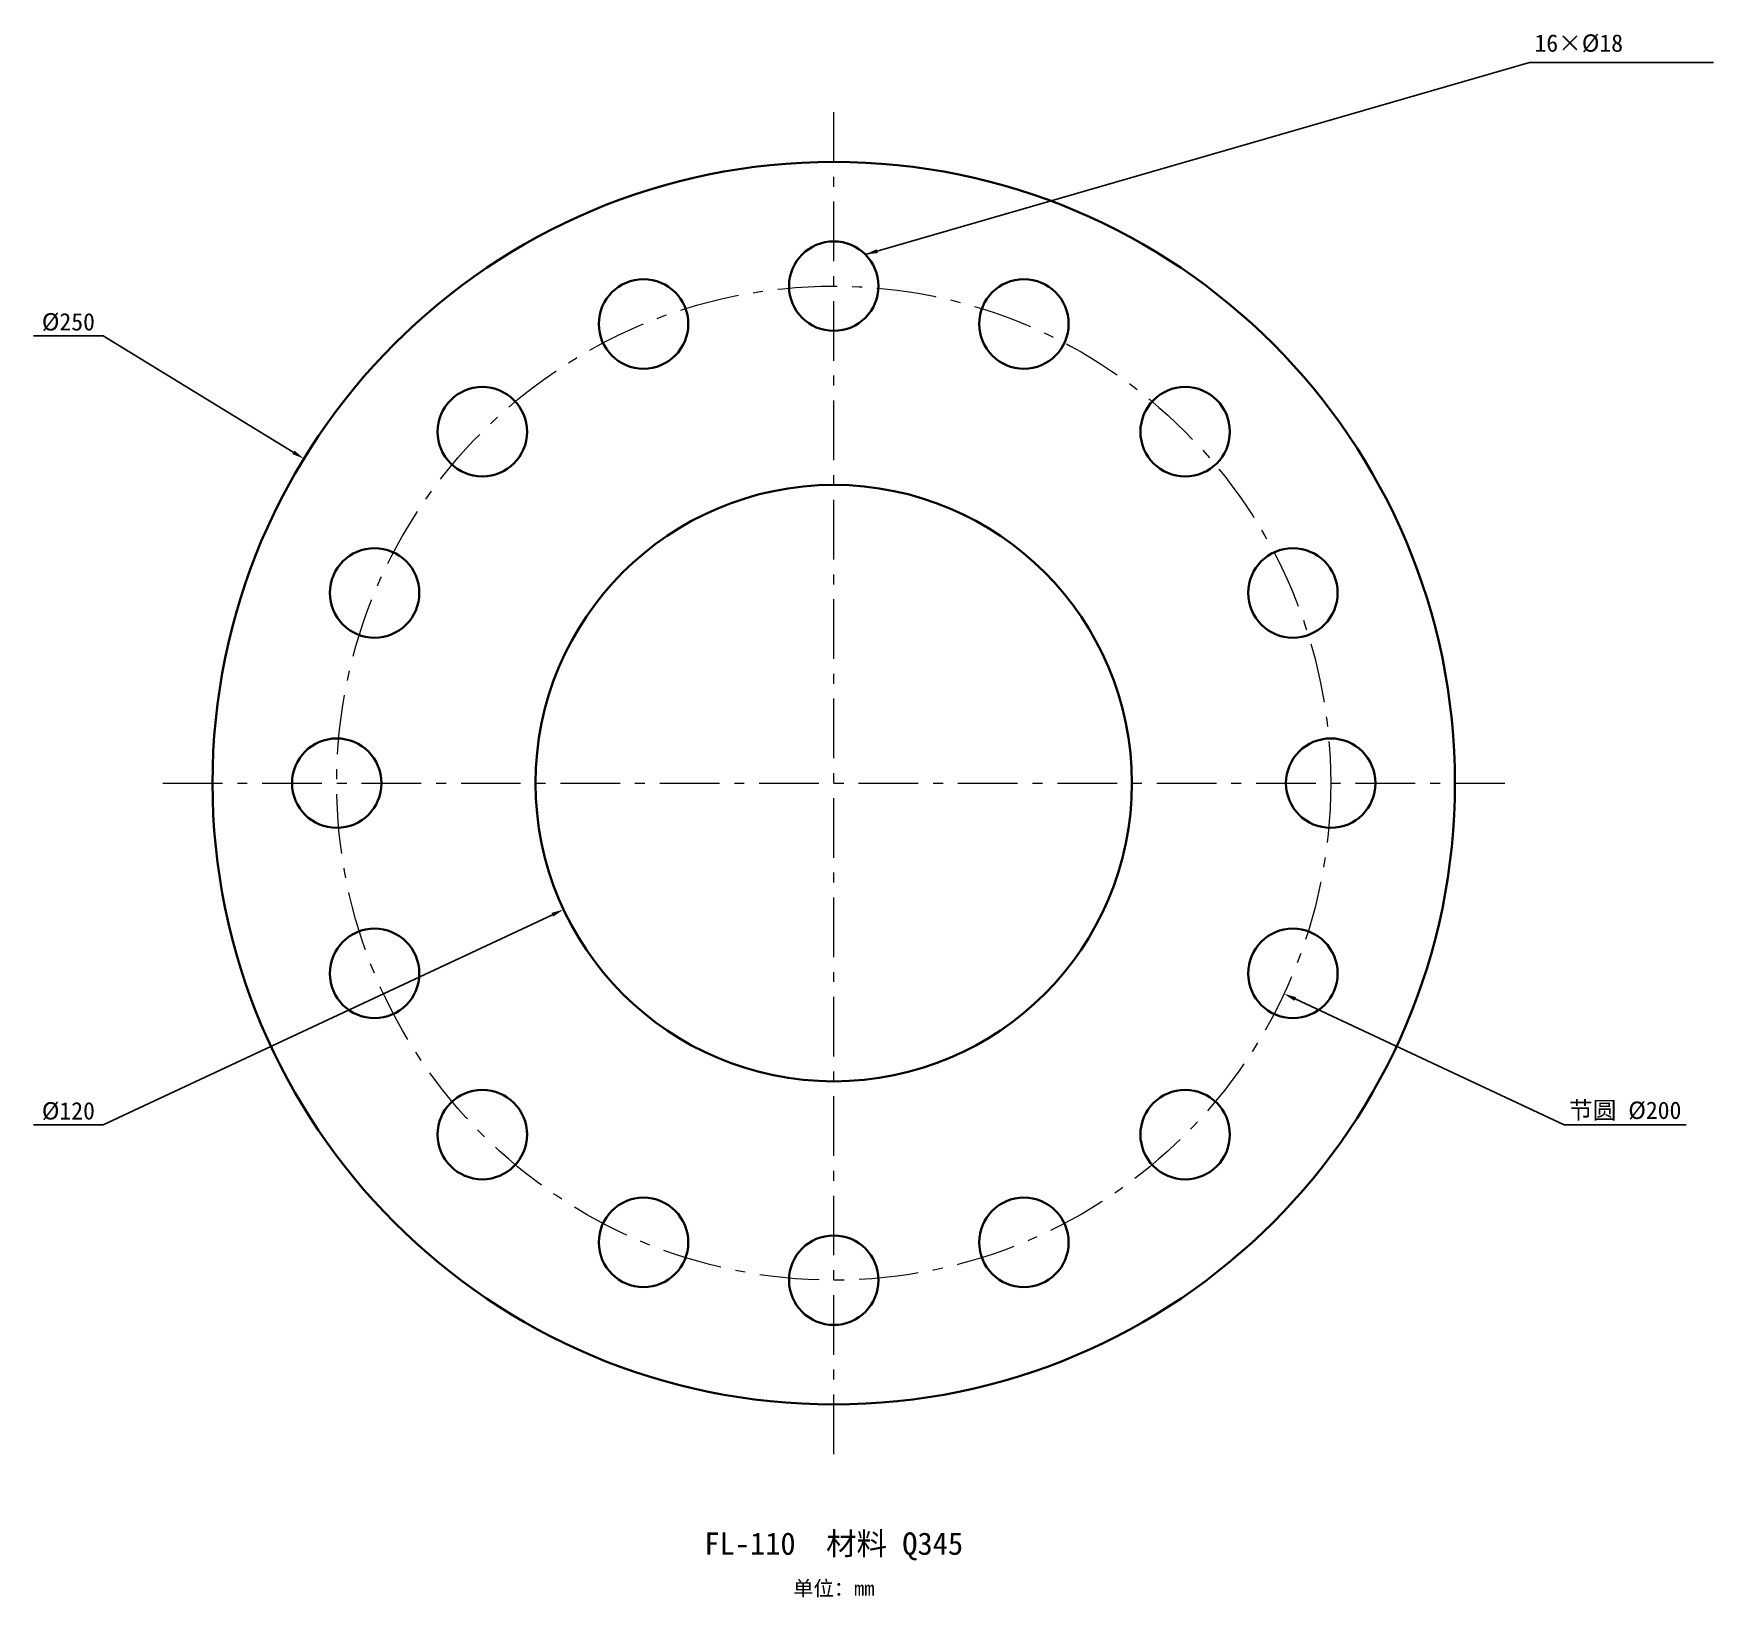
# Model space of a CAD drawing. Header units: millimetres. Extents: x -161 to 177, y -164 to 151.
import ezdxf
from ezdxf.enums import TextEntityAlignment as Align

# ---------------------------------------------------------------- set-up
doc = ezdxf.new("R2010")
doc.units = ezdxf.units.MM
doc.linetypes.add('CENTER', pattern=[20, 12, -3, 2, -3])
for name, color, linetype, lineweight in [('BOLT_HOLES', 7, 'CONTINUOUS', 35), ('BORE', 7, 'CONTINUOUS', 35), ('CENTER', 7, 'CENTER', 18), ('DIMENSIONS', 7, 'CONTINUOUS', 18), ('NOTES', 7, 'CONTINUOUS', 25), ('OUTLINE', 7, 'CONTINUOUS', 35)]:
    doc.layers.add(name, color=color, linetype=linetype, lineweight=lineweight)
doc.styles.add('CN', font='simsun.ttc')
doc.dimstyles.new('FLANGE_DIM', dxfattribs={"dimtxt": 3.5, "dimasz": 2.5, "dimexe": 1.25, "dimexo": 0.625, "dimgap": 1, "dimtad": 1, "dimtih": 1, "dimtoh": 1, "dimdec": 0, "dimtxsty": 'CN', "dimcen": 0, "dimclrd": 7, "dimclre": 7, "dimclrt": 7, "dimazin": 3, "dimtfac": 1, "dimtofl": 0, "dimtmove": 1, "dimatfit": 3})

msp = doc.modelspace()

# ---------------------------------------------------------------- linework, layer by layer
at = {"layer": 'BOLT_HOLES'}
for centre in [(0, 100), (-38.27, 92.39), (38.27, 92.39), (-70.71, 70.71), (70.71, 70.71), (-92.39, 38.27), (92.39, 38.27), (-100, 0), (100, 0), (-92.39, -38.27), (92.39, -38.27), (-70.71, -70.71), (70.71, -70.71), (-38.27, -92.39), (38.27, -92.39), (0, -100)]:
    msp.add_circle(centre, 9, dxfattribs=at)
at = {"layer": 'BORE'}
msp.add_circle((0, 0), 60, dxfattribs=at)
at = {"layer": 'CENTER', "linetype": 'CENTER'}
for p, q in [((0, -135), (0, 135)), ((-135, 0), (135, 0))]:
    msp.add_line(p, q, dxfattribs=at)
msp.add_circle((0, 0), 100, dxfattribs=at)
at = {"layer": 'OUTLINE'}
msp.add_circle((0, 0), 125, dxfattribs=at)

# ---------------------------------------------------------------- texts
at = {"layer": 'DIMENSIONS', "insert": (141, 147), "char_height": 3.5, "attachment_point": 7, "style": 'CN'}
msp.add_mtext('16×Ø18', dxfattribs=at)
at = {"layer": 'NOTES', "style": 'CN'}
for s, height, p in [('FL-110  材料 Q345', 4.5, (0, -153)), ('单位：mm', 3, (0, -162))]:
    msp.add_text(s, height=height, dxfattribs=at).set_placement(p, align=Align.MIDDLE_CENTER)

# ---------------------------------------------------------------- dimensions: what is measured, and where the dimension line sits
at = {"layer": 'DIMENSIONS'}
for radius, location in [(125, (-147, 90)), (60, (-147, -68.75))]:
    msp.add_diameter_dim(center=(0, 0), radius=radius, location=location, dimstyle='FLANGE_DIM', dxfattribs=at).render()
msp.add_diameter_dim(center=(0, 0), radius=100, location=(147, -68.75), text='节圆 <>', dimstyle='FLANGE_DIM', dxfattribs=at).render()

# ---------------------------------------------------------------- leaders
msp.add_leader([(6.36, 106.36), (140, 145), (177, 145)], dimstyle='FLANGE_DIM', dxfattribs=at)

doc.saveas('drawing.dxf')
